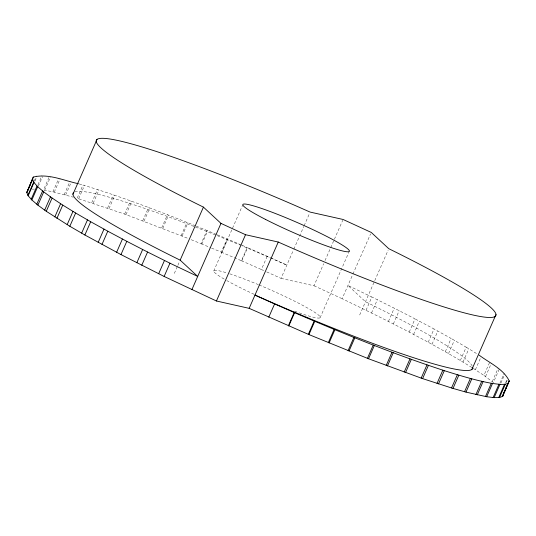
<?xml version="1.0" encoding="UTF-8"?>
<svg xmlns="http://www.w3.org/2000/svg" width="536" height="536" viewBox="0 0 536 536"><rect width="100%" height="100%" fill="white"/><g stroke="black" fill="none" stroke-linecap="round" stroke-linejoin="round"><path stroke-width="0.4" stroke-dasharray="2.68 2.01" d="M34.23 181.094L36.495 175.935M35.001 181.081L36.937 176.659M37.982 184.659L41.862 175.821M38.344 186.253L42.552 176.679M48.997 177.443L43.496 189.965L52.923 191.814L73.325 197.188M44.696 190.2L50.518 176.94M52.923 191.814L58.746 178.562M54.263 192.149L60.079 178.89M64.199 194.602L70.022 181.349M65.627 195.01L70.799 183.225M195.526 225.844C158.522 210.903 121.183 196.652 82.993 185.02L77.171 198.28L124.66 214.092L188.19 238.487M78.638 198.735L84.46 185.483M91.689 202.796L97.505 189.536M93.157 203.285L98.979 190.025M107.575 208.089L113.398 194.829M109.002 208.591L114.825 195.332M124.66 214.092L130.476 200.833M126.007 214.588L131.829 201.328M142.744 220.732L148.566 207.479M143.99 221.207L149.812 207.948M161.651 227.941L167.466 214.681M162.756 228.376L168.572 215.117M181.168 235.632L186.984 222.373M182.113 236.014L187.935 222.762M174.327 273.407L177.557 266.037M177.885 265.3L179.5 261.622M191.225 239.719L201.101 243.726L206.916 230.467L216.631 234.52M201.871 244.048L207.693 230.788M211.559 248.088L221.247 252.128L227.07 238.875L241.2 244.912M221.83 252.382L227.653 239.123M213.703 271.082L242.674 205.074M221.247 252.128L241.401 260.744L247.223 247.485L270.245 257.628M241.803 260.918L247.625 247.666M263.665 270.546L261.401 269.521L267.223 256.268M266.687 271.906L281.025 278.372L293.494 249.957M293.829 249.2L303.805 226.473M304.133 225.716L309.788 212.839M281.025 278.372L313.975 285.762L323.677 263.665M325.017 260.617L334.049 240.048M334.384 239.284L342.745 220.236M320.093 317.788L349.197 251.498M471.881 367.522C430.207 341.754 386.215 319.985 342.129 298.713L352.601 274.847M352.936 274.09L370.564 233.937M359.683 314.98L388.118 250.205M366.048 310.264L371.87 297.004L347.951 285.454L365.498 301.721A218.125 20.147 23.7 0 1 472.377 366.376M371.515 312.99L377.331 299.731M388.426 321.433L394.248 308.173L371.87 297.004M393.344 323.965L399.166 310.706M409.203 332.119L415.025 318.866L394.248 308.173M413.564 334.444L419.38 321.185M428.21 342.243L434.033 328.983L415.025 318.866M432.003 344.347L437.825 331.087M445.302 351.71L451.124 338.45L434.033 328.983M448.525 353.579L454.347 340.32M460.35 360.44L466.173 347.181L451.124 338.45M463.017 362.075L468.833 348.815M475.372 369.766L480.544 357.981M499.21 369.25L493.388 382.51L483.908 375.421L489.73 362.162M485.509 376.594L491.331 363.334M492.283 381.558L498.098 368.299M499.941 383.059L504.142 373.485M500.912 383.059L504.791 374.215M505.575 382.831L507.19 379.146M506.125 382.624L507.418 379.676M32.214 189.161L34.512 189.114M79.14 183.935L82.993 185.02M196.29 226.152L206.916 230.467M217.382 234.828L227.07 238.875M201.101 243.726L210.815 247.779M241.95 245.233L247.223 247.485M241.401 260.744L261.401 269.521M270.995 257.97L286.84 265.112L271.069 258.191A218.125 20.147 23.7 0 0 241.756 245.716M313.975 285.762L342.129 298.713M466.173 347.181L477.02 353.847M473.248 368.359L483.908 375.421M259.089 284.958A58.169 5.373 23.7 0 1 316.307 313.393A58.169 5.373 23.7 0 1 298.431 312.582M297.004 312.079A58.169 5.373 23.7 0 1 293.306 310.719M254.144 294.298A58.169 5.373 23.7 0 1 226.775 280.562M224.155 279.062A58.169 5.373 23.7 0 1 226.849 272.891M229.723 273.802A58.169 5.373 23.7 0 1 258.352 284.65M74.846 191.875A218.125 20.147 23.7 0 1 194.709 226.755M195.459 227.05A218.125 20.147 23.7 0 1 241.012 245.408"/><path stroke-width="0.8" d="M479.07 355.107C489.395 362.939 503.23 368.741 509.2 380.855L502.701 396.379L499.505 397.511L494.138 397.625L486.681 396.747L465.978 392.104L453.007 388.426L422.603 378.624L368.534 358.765L308.93 334.578L249.16 308.341L216.43 300.998L164.13 276.449L120.975 254.587L84.876 235.003L69.827 226.272L46.27 211.291L37.902 205.147L31.858 199.968L28.16 195.774L26.8 192.598L33.299 177.068C48.28 173.275 63.777 180.578 78.37 183.714M26.8 192.598L33.299 177.068M502.701 396.379L503.378 394.107M26.907 192.236L32.73 178.977M28.937 187.948L29.902 185.737M31.523 182.052L32.488 179.848M27.932 195.245L33.755 181.985M28.16 195.774L33.982 182.521L32.622 179.339M31.209 199.231L37.031 185.972M31.858 199.968L37.681 186.709L33.982 182.521M36.79 204.196L42.612 190.943M37.902 205.147L43.718 191.888L37.681 186.709M44.669 210.112L50.491 196.859M46.27 211.291L52.093 198.032L43.718 191.888M54.813 216.939L60.628 203.687M56.93 218.346L62.752 205.087L52.093 198.032M72.936 194.28L97.009 139.434M67.168 224.631L72.983 211.378M69.827 226.272L75.65 213.013L62.752 205.087M81.653 233.126L87.475 219.874M84.876 235.003L90.698 221.743L75.65 213.013M98.175 242.366L103.997 229.107M101.967 244.463L107.79 231.204L90.698 221.743M116.62 252.262L122.436 239.009M120.975 254.587L126.798 241.327L107.79 231.204M136.834 262.747L142.656 249.488M141.752 265.28L147.574 252.02L126.798 241.327M158.669 273.722L164.485 260.463M164.13 276.449L169.952 263.189L147.574 252.02M169.952 263.189L197.697 276.422L180.15 260.148L203.425 207.117A218.125 20.147 23.7 0 1 101.78 138.315A218.125 20.147 23.7 0 1 294.344 205.154L310.123 212.082L343.08 219.472L371.227 232.416L388.781 248.691A218.125 20.147 23.7 0 1 487.887 317.433A218.125 20.147 23.7 0 1 278.258 242.044L245.528 234.708L220.979 223.385L203.425 207.117M191.881 289.675L220.979 223.385M216.43 300.998L245.528 234.708M249.16 308.341L278.258 242.044M268.777 317.185L274.6 303.925L254.975 295.081A218.125 20.147 23.7 0 0 472.705 367.596M288.375 325.788L294.197 312.528M288.777 325.962L294.599 312.702C343.77 333.834 393.437 353.981 444.31 370.657C460.169 375.649 476.109 380.567 492.504 383.488C497.777 383.964 503.492 385.498 508.523 383.119M308.347 334.33L314.17 321.071M308.93 334.578L314.753 321.319M328.307 342.665L334.129 329.406M329.084 342.986L334.9 329.727M348.065 350.691L353.887 337.432M349.016 351.073L354.832 337.821M367.428 358.329L373.244 345.07M368.534 358.765L374.349 345.506M386.188 365.498L392.01 352.239M387.434 365.974L393.257 352.715M404.171 372.118L409.993 358.865M405.524 372.62L411.34 359.361M421.175 378.121L426.998 364.862M422.603 378.624L428.425 365.364M437.021 383.421L442.843 370.162M438.495 383.91L444.31 370.657M451.54 387.97L457.362 374.711M453.007 388.426L458.829 375.167M471.915 369.405L495.988 314.558M464.558 391.702L470.373 378.443M465.978 392.104L471.801 378.845M475.921 394.563L481.737 381.304M477.254 394.891L483.077 381.632M485.482 396.513L491.304 383.253M486.681 396.747L492.504 383.488M493.127 397.511L498.949 384.252M494.138 397.625L499.954 384.372M498.735 397.531L504.557 384.272M499.505 397.511L505.327 384.252M502.219 396.553L508.034 383.294M504.028 392.64L504.999 390.429M505.642 388.955L506.614 386.744M507.257 385.27L509.2 380.855M503.592 393.739L507.15 385.632M507.8 384.158L509.093 381.217M27.477 190.327L27.966 190.159M274.6 303.925L294.599 312.702M180.15 260.148A218.125 20.147 23.7 0 1 73.727 192.464M265.434 219.371A58.169 5.373 23.7 0 0 349.197 251.498A58.169 5.373 23.7 0 0 273.675 212.839A58.169 5.373 23.7 0 0 265.434 219.371"/></g></svg>
